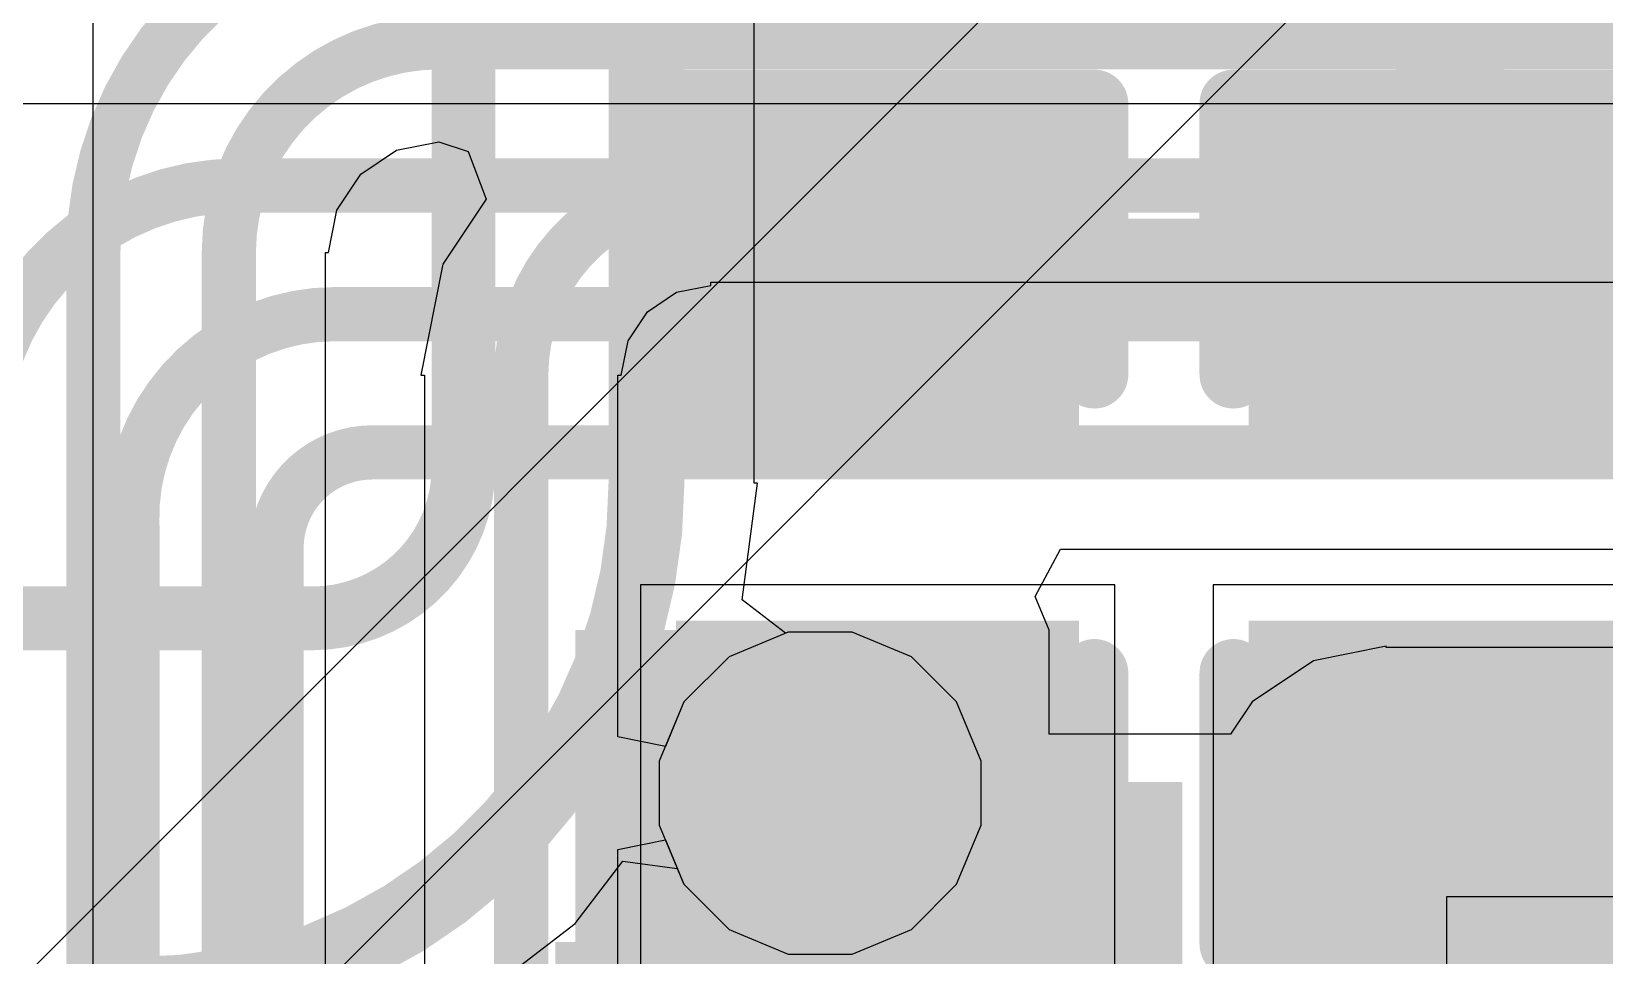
# Model space of a CAD drawing. Header units: inches. Extents: x -6 to 284, y -12 to 154.
# Drawn here: x 62.864 to 65.812, y -7.137 to -5.406 of the extents above; entities that cross this region are included whole.
import ezdxf

# ---------------------------------------------------------------- set-up
doc = ezdxf.new("R2010")
doc.units = ezdxf.units.IN
for name, color, linetype in [('Bottom Layer', 5, 'Continuous'), ('Bottom Overlay', 54, 'Continuous'), ('Bottom Paste', 16, 'Continuous'), ('Bottom Solder', 6, 'Continuous'), ('Drill Drawing', 1, 'Continuous'), ('GND-1', 16, 'Continuous'), ('GND-2', 90, 'Continuous'), ('GND-3', 216, 'Continuous'), ('GND-4', 54, 'Continuous'), ('PWR-1', 156, 'Continuous'), ('PWR-2', 130, 'Continuous'), ('Signal L1', 76, 'Continuous'), ('Signal L2', 6, 'Continuous'), ('Top Layer', 1, 'Continuous'), ('Top Overlay', 2, 'Continuous'), ('Top Paste', 8, 'Continuous'), ('Top Solder', 216, 'Continuous'), ('Via Holes', 16, 'Continuous')]:
    doc.layers.add(name, color=color, linetype=linetype)

# ---------------------------------------------------------------- blocks, each defined once
blk = doc.blocks.new('24_UQFN__4_2__B_84')
at = {"layer": 'Bottom Layer'}
for points in [[(-0.1, 2.2), (-0.1, 1.45), (-0.3, 1.45), (-0.3, 2.2)], [(0.3, 2.2), (0.3, 1.45), (0.1, 1.45), (0.1, 2.2)]]:
    blk.add_hatch(color=5, dxfattribs=at).paths.add_polyline_path(points)
at = {"layer": 'Bottom Paste'}
for points in [[(-0.1, 2.2), (-0.1, 1.45), (-0.3, 1.45), (-0.3, 2.2)], [(0.3, 2.2), (0.3, 1.45), (0.1, 1.45), (0.1, 2.2)]]:
    blk.add_hatch(color=16, dxfattribs=at).paths.add_polyline_path(points)
at = {"layer": 'Bottom Solder'}
for points in [[(-0.0625, 2.2375), (-0.0625, 1.4125), (-0.3375, 1.4125), (-0.3375, 2.2375)], [(0.3375, 2.2375), (0.3375, 1.4125), (0.0625, 1.4125), (0.0625, 2.2375)], [(-1.2375, 1.9375), (-0.4125, 1.9375), (-0.4125, 1.6625), (-1.2375, 1.6625)], [(0.4125, 1.9375), (1.2375, 1.9375), (1.2375, 1.6625), (0.4125, 1.6625)]]:
    blk.add_hatch(color=6, dxfattribs=at).paths.add_polyline_path(points)
at = {"layer": 'Bottom Overlay'}
for points in [[(-1, 2.0522, 0.127, 0.127, 0), (-0.63, 2.0522, 0.127, 0.127, 0)], [(0.63, 2.0522, 0.127, 0.127, 0), (1, 2.0522, 0.127, 0.127, 0)]]:
    blk.add_lwpolyline(points, format="xyseb", dxfattribs=at)
for points in [[(-1.0318, 2.0522, 0.0635, 0.0635, 1), (-0.9683, 2.0522, 0.0635, 0.0635, 1)], [(-0.6617, 2.0522, 0.0635, 0.0635, 1), (-0.5982, 2.0522, 0.0635, 0.0635, 1)], [(0.5982, 2.0522, 0.0635, 0.0635, 1), (0.6617, 2.0522, 0.0635, 0.0635, 1)]]:
    blk.add_lwpolyline(points, format="xyseb", close=True, dxfattribs=at)
blk = doc.blocks.new('C___0402_326')
at = {"layer": 'Top Layer'}
for points in [[(-0.6985, -0.3175), (-0.6985, 0.3175), (-0.2413, 0.3175), (-0.2413, -0.3175)], [(0.2413, -0.3175), (0.2413, 0.3175), (0.6985, 0.3175), (0.6985, -0.3175)]]:
    blk.add_hatch(color=1, dxfattribs=at).paths.add_polyline_path(points)
at = {"layer": 'Top Paste'}
for points in [[(-0.6985, -0.3175), (-0.6985, 0.3175), (-0.2413, 0.3175), (-0.2413, -0.3175)], [(0.2413, -0.3175), (0.2413, 0.3175), (0.6985, 0.3175), (0.6985, -0.3175)]]:
    blk.add_hatch(color=8, dxfattribs=at).paths.add_polyline_path(points)
at = {"layer": 'Top Solder'}
for points in [[(-0.7585, -0.3775), (-0.7585, 0.3775), (-0.1813, 0.3775), (-0.1813, -0.3775)], [(0.1813, -0.3775), (0.1813, 0.3775), (0.7585, 0.3775), (0.7585, -0.3775)]]:
    blk.add_hatch(color=216, dxfattribs=at).paths.add_polyline_path(points)
at = {"layer": 'Top Overlay'}
for points in [[(-0.7874, 0.4064, 0.127, 0.127, 0), (-0.7874, -0.4064, 0.127, 0.127, 0)], [(-0.7874, 0.4064, 0.127, 0.127, 0), (-0.2794, 0.4064, 0.127, 0.127, 0)], [(0.2794, 0.4064, 0.127, 0.127, 0), (0.7874, 0.4064, 0.127, 0.127, 0)], [(0.7874, 0.4064, 0.127, 0.127, 0), (0.7874, -0.4064, 0.127, 0.127, 0)], [(-0.7874, -0.4064, 0.127, 0.127, 0), (-0.2794, -0.4064, 0.127, 0.127, 0)], [(0.2794, -0.4064, 0.127, 0.127, 0), (0.7874, -0.4064, 0.127, 0.127, 0)]]:
    blk.add_lwpolyline(points, format="xyseb", dxfattribs=at)
for points in [[(-0.8191, 0.4064, 0.0635, 0.0635, 1), (-0.7556, 0.4064, 0.0635, 0.0635, 1)], [(-0.8191, 0.4064, 0.0635, 0.0635, 1), (-0.7556, 0.4064, 0.0635, 0.0635, 1)], [(-0.3111, 0.4064, 0.0635, 0.0635, 1), (-0.2477, 0.4064, 0.0635, 0.0635, 1)], [(0.2477, 0.4064, 0.0635, 0.0635, 1), (0.3111, 0.4064, 0.0635, 0.0635, 1)], [(0.7556, 0.4064, 0.0635, 0.0635, 1), (0.8191, 0.4064, 0.0635, 0.0635, 1)], [(0.7556, 0.4064, 0.0635, 0.0635, 1), (0.8191, 0.4064, 0.0635, 0.0635, 1)], [(-0.8191, -0.4064, 0.0635, 0.0635, 1), (-0.7556, -0.4064, 0.0635, 0.0635, 1)], [(-0.8191, -0.4064, 0.0635, 0.0635, 1), (-0.7556, -0.4064, 0.0635, 0.0635, 1)], [(-0.3111, -0.4064, 0.0635, 0.0635, 1), (-0.2477, -0.4064, 0.0635, 0.0635, 1)], [(0.2477, -0.4064, 0.0635, 0.0635, 1), (0.3111, -0.4064, 0.0635, 0.0635, 1)], [(0.7556, -0.4064, 0.0635, 0.0635, 1), (0.8191, -0.4064, 0.0635, 0.0635, 1)], [(0.7556, -0.4064, 0.0635, 0.0635, 1), (0.8191, -0.4064, 0.0635, 0.0635, 1)]]:
    blk.add_lwpolyline(points, format="xyseb", close=True, dxfattribs=at)
blk = doc.blocks.new('C___0402_337')
at = {"layer": 'Top Layer'}
for points in [[(-0.6985, -0.3175), (-0.6985, 0.3175), (-0.2413, 0.3175), (-0.2413, -0.3175)], [(0.2413, -0.3175), (0.2413, 0.3175), (0.6985, 0.3175), (0.6985, -0.3175)]]:
    blk.add_hatch(color=1, dxfattribs=at).paths.add_polyline_path(points)
at = {"layer": 'Top Paste'}
for points in [[(-0.6985, -0.3175), (-0.6985, 0.3175), (-0.2413, 0.3175), (-0.2413, -0.3175)], [(0.2413, -0.3175), (0.2413, 0.3175), (0.6985, 0.3175), (0.6985, -0.3175)]]:
    blk.add_hatch(color=8, dxfattribs=at).paths.add_polyline_path(points)
at = {"layer": 'Top Solder'}
for points in [[(-0.7585, -0.3775), (-0.7585, 0.3775), (-0.1813, 0.3775), (-0.1813, -0.3775)], [(0.1813, -0.3775), (0.1813, 0.3775), (0.7585, 0.3775), (0.7585, -0.3775)]]:
    blk.add_hatch(color=216, dxfattribs=at).paths.add_polyline_path(points)
at = {"layer": 'Top Overlay'}
for points in [[(-0.7874, 0.4064, 0.127, 0.127, 0), (-0.2794, 0.4064, 0.127, 0.127, 0)], [(-0.7874, 0.4064, 0.127, 0.127, 0), (-0.7874, -0.4064, 0.127, 0.127, 0)], [(0.2794, 0.4064, 0.127, 0.127, 0), (0.7874, 0.4064, 0.127, 0.127, 0)], [(0.7874, 0.4064, 0.127, 0.127, 0), (0.7874, -0.4064, 0.127, 0.127, 0)], [(-0.7874, -0.4064, 0.127, 0.127, 0), (-0.2794, -0.4064, 0.127, 0.127, 0)], [(0.2794, -0.4064, 0.127, 0.127, 0), (0.7874, -0.4064, 0.127, 0.127, 0)]]:
    blk.add_lwpolyline(points, format="xyseb", dxfattribs=at)
for points in [[(-0.8191, 0.4064, 0.0635, 0.0635, 1), (-0.7556, 0.4064, 0.0635, 0.0635, 1)], [(-0.8191, 0.4064, 0.0635, 0.0635, 1), (-0.7556, 0.4064, 0.0635, 0.0635, 1)], [(-0.3111, 0.4064, 0.0635, 0.0635, 1), (-0.2477, 0.4064, 0.0635, 0.0635, 1)], [(0.2477, 0.4064, 0.0635, 0.0635, 1), (0.3111, 0.4064, 0.0635, 0.0635, 1)], [(0.7556, 0.4064, 0.0635, 0.0635, 1), (0.8191, 0.4064, 0.0635, 0.0635, 1)], [(0.7556, 0.4064, 0.0635, 0.0635, 1), (0.8191, 0.4064, 0.0635, 0.0635, 1)], [(-0.8191, -0.4064, 0.0635, 0.0635, 1), (-0.7556, -0.4064, 0.0635, 0.0635, 1)], [(-0.8191, -0.4064, 0.0635, 0.0635, 1), (-0.7556, -0.4064, 0.0635, 0.0635, 1)], [(-0.3111, -0.4064, 0.0635, 0.0635, 1), (-0.2477, -0.4064, 0.0635, 0.0635, 1)], [(0.2477, -0.4064, 0.0635, 0.0635, 1), (0.3111, -0.4064, 0.0635, 0.0635, 1)], [(0.7556, -0.4064, 0.0635, 0.0635, 1), (0.8191, -0.4064, 0.0635, 0.0635, 1)], [(0.7556, -0.4064, 0.0635, 0.0635, 1), (0.8191, -0.4064, 0.0635, 0.0635, 1)]]:
    blk.add_lwpolyline(points, format="xyseb", close=True, dxfattribs=at)

msp = doc.modelspace()

# ---------------------------------------------------------------- hatches: boundary and pattern name
at = {"layer": 'Bottom Layer'}
msp.add_hatch(color=5, dxfattribs=at).paths.add_polyline_path([(63.8838, -7.3493), (64.6338, -7.3493), (64.6338, -6.5273), (63.8838, -6.5273)])
h = msp.add_hatch(color=5, dxfattribs=at)
edge = h.paths.add_edge_path()
edge.add_arc((64.3425, -6.8329), 0.2, 0, 360)
at = {"layer": 'GND-1'}
h = msp.add_hatch(color=16, dxfattribs=at)
edge = h.paths.add_edge_path()
edge.add_arc((64.3425, -6.8329), 0.2, 0, 360)
at = {"layer": 'GND-2'}
h = msp.add_hatch(color=90, dxfattribs=at)
edge = h.paths.add_edge_path()
edge.add_arc((64.3425, -6.8329), 0.2, 0, 360)
at = {"layer": 'GND-3'}
h = msp.add_hatch(color=216, dxfattribs=at)
edge = h.paths.add_edge_path()
edge.add_arc((64.3425, -6.8329), 0.2, 0, 360)
at = {"layer": 'GND-4'}
h = msp.add_hatch(color=54, dxfattribs=at)
edge = h.paths.add_edge_path()
edge.add_arc((64.3425, -6.8329), 0.2, 0, 360)
at = {"layer": 'PWR-1'}
h = msp.add_hatch(color=156, dxfattribs=at)
edge = h.paths.add_edge_path()
edge.add_arc((64.3425, -6.8329), 0.2, 0, 360)
at = {"layer": 'PWR-2'}
h = msp.add_hatch(color=130, dxfattribs=at)
edge = h.paths.add_edge_path()
edge.add_arc((64.3425, -6.8329), 0.2, 0, 360)
at = {"layer": 'Signal L1'}
h = msp.add_hatch(color=76, dxfattribs=at)
edge = h.paths.add_edge_path()
edge.add_arc((64.3425, -6.8329), 0.2, 0, 360)
at = {"layer": 'Signal L2'}
h = msp.add_hatch(color=6, dxfattribs=at)
edge = h.paths.add_edge_path()
edge.add_arc((64.3425, -6.8329), 0.2, 0, 360)
at = {"layer": 'Top Layer'}
h = msp.add_hatch(color=1, dxfattribs=at)
edge = h.paths.add_edge_path()
edge.add_arc((64.3425, -6.8329), 0.2, 0, 360)
at = {"layer": 'Via Holes'}
h = msp.add_hatch(color=7, dxfattribs=at)
edge = h.paths.add_edge_path()
edge.add_arc((64.3425, -6.8329), 0.1, 0, 360)

# ---------------------------------------------------------------- linework, layer by layer
at = {"layer": 'Bottom Layer'}
for p, q in [((62.6215, -5.5408), (66.8562, -5.5408)), ((64.7453, -6.4645), (64.7927, -6.3756)), ((64.7927, -6.3756), (67.7891, -6.3756)), ((64.7713, -6.5273), (64.7453, -6.4645)), ((64.7713, -6.7223), (64.7713, -6.5273)), ((65.4029, -6.5578), (65.2672, -6.5848)), ((65.4029, -6.5602), (65.4029, -6.5578)), ((66.0792, -6.5602), (65.4029, -6.5602)), ((65.2672, -6.5848), (65.1522, -6.6617)), ((65.1522, -6.6617), (65.1117, -6.7223)), ((65.1117, -6.7223), (64.7713, -6.7223)), ((65.5169, -7.2243), (65.5169, -7.0263)), ((65.5169, -7.0263), (66.1016, -7.0263))]:
    msp.add_line(p, q, dxfattribs=at)
for points in [[(62.7693, -6.1775, 0.1016, 0.1016, -0.414214), (63.2524, -5.6944, 0.1016, 0.1016, 0)], [(63.2524, -5.6944, 0.1016, 0.1016, 0), (68.3625, -5.6944, 0.1016, 0.1016, 0)], [(63.0533, -6.3252, 0.1016, 0.1016, -0.422196), (63.4326, -5.9354, 0.1016, 0.1016, 0)], [(63.4326, -5.9354, 0.1016, 0.1016, 0), (68.8516, -5.9354, 0.1016, 0.1016, 0)], [(63.3236, -6.3737, 0.1016, 0.1016, -0.414214), (63.5029, -6.1944, 0.1016, 0.1016, 0)], [(63.5029, -6.1944, 0.1016, 0.1016, 0), (67.8202, -6.1944, 0.1016, 0.1016, 0)], [(63.0533, -6.3252, 0.1016, 0.1016, 0), (63.0535, -6.334, 0.1016, 0.1016, 0)], [(63.0535, -6.334, 0.1016, 0.1016, 0), (63.0535, -8.1538, 0.1016, 0.1016, 0)], [(63.3236, -7.8214, 0.1016, 0.1016, 0), (63.3236, -6.3737, 0.1016, 0.1016, 0)], [(65.2838, -6.9123, 0.2032, 0.2032, -0.414214), (65.4029, -6.7933, 0.2032, 0.2032, 0)], [(65.4029, -6.7933, 0.2032, 0.2032, 0), (66.3043, -6.7933, 0.2032, 0.2032, 0)], [(65.2838, -7.2243, 0.2032, 0.2032, 0), (65.2838, -6.9123, 0.2032, 0.2032, 0)]]:
    msp.add_lwpolyline(points, format="xyseb", dxfattribs=at)
for points in [[(63.227, -5.6944, 0.0508, 0.0508, 1), (63.2778, -5.6944, 0.0508, 0.0508, 1)], [(63.227, -5.6944, 0.0508, 0.0508, 1), (63.2778, -5.6944, 0.0508, 0.0508, 1)], [(63.4072, -5.9354, 0.0508, 0.0508, 1), (63.458, -5.9354, 0.0508, 0.0508, 1)], [(63.4072, -5.9354, 0.0508, 0.0508, 1), (63.458, -5.9354, 0.0508, 0.0508, 1)], [(63.4775, -6.1944, 0.0508, 0.0508, 1), (63.5283, -6.1944, 0.0508, 0.0508, 1)], [(63.4775, -6.1944, 0.0508, 0.0508, 1), (63.5283, -6.1944, 0.0508, 0.0508, 1)], [(63.0279, -6.3252, 0.0508, 0.0508, 1), (63.0787, -6.3252, 0.0508, 0.0508, 1)], [(63.0279, -6.3252, 0.0508, 0.0508, 1), (63.0787, -6.3252, 0.0508, 0.0508, 1)], [(63.0281, -6.334, 0.0508, 0.0508, 1), (63.0789, -6.334, 0.0508, 0.0508, 1)], [(63.0281, -6.334, 0.0508, 0.0508, 1), (63.0789, -6.334, 0.0508, 0.0508, 1)], [(63.2982, -6.3737, 0.0508, 0.0508, 1), (63.349, -6.3737, 0.0508, 0.0508, 1)], [(63.2982, -6.3737, 0.0508, 0.0508, 1), (63.349, -6.3737, 0.0508, 0.0508, 1)], [(65.3521, -6.7933, 0.1016, 0.1016, 1), (65.4537, -6.7933, 0.1016, 0.1016, 1)], [(65.3521, -6.7933, 0.1016, 0.1016, 1), (65.4537, -6.7933, 0.1016, 0.1016, 1)], [(65.233, -6.9123, 0.1016, 0.1016, 1), (65.3346, -6.9123, 0.1016, 0.1016, 1)], [(65.233, -6.9123, 0.1016, 0.1016, 1), (65.3346, -6.9123, 0.1016, 0.1016, 1)], [(65.233, -7.2243, 0.1016, 0.1016, 1), (65.3346, -7.2243, 0.1016, 0.1016, 1)]]:
    msp.add_lwpolyline(points, format="xyseb", close=True, dxfattribs=at)
at = {"layer": 'Drill Drawing'}
for points in [[(64.0885, -6.5789, 0.0508, 0.0508, 0), (64.5965, -6.5789, 0.0508, 0.0508, 0)], [(64.0885, -6.5789, 0.0508, 0.0508, 0), (64.3425, -7.0869, 0.0508, 0.0508, 0)], [(64.3425, -7.0869, 0.0508, 0.0508, 0), (64.5965, -6.5789, 0.0508, 0.0508, 0)]]:
    msp.add_lwpolyline(points, format="xyseb", dxfattribs=at)
for points in [[(64.0758, -6.5789, 0.0254, 0.0254, 1), (64.1012, -6.5789, 0.0254, 0.0254, 1)], [(64.0758, -6.5789, 0.0254, 0.0254, 1), (64.1012, -6.5789, 0.0254, 0.0254, 1)], [(64.5838, -6.5789, 0.0254, 0.0254, 1), (64.6092, -6.5789, 0.0254, 0.0254, 1)], [(64.5838, -6.5789, 0.0254, 0.0254, 1), (64.6092, -6.5789, 0.0254, 0.0254, 1)], [(64.3298, -7.0869, 0.0254, 0.0254, 1), (64.3552, -7.0869, 0.0254, 0.0254, 1)], [(64.3298, -7.0869, 0.0254, 0.0254, 1), (64.3552, -7.0869, 0.0254, 0.0254, 1)]]:
    msp.add_lwpolyline(points, format="xyseb", close=True, dxfattribs=at)
at = {"layer": 'GND-1'}
for p, q in [((64.2825, -6.5313), (64.1717, -6.5772)), ((64.4025, -6.5313), (64.2825, -6.5313)), ((64.5134, -6.5772), (64.4025, -6.5313)), ((64.1717, -6.5772), (64.0869, -6.662)), ((64.5982, -6.662), (64.5134, -6.5772)), ((64.0869, -6.662), (64.0409, -6.7729)), ((64.6441, -6.7729), (64.5982, -6.662)), ((64.0409, -6.7729), (64.0409, -6.8929)), ((64.6441, -6.8929), (64.6441, -6.7729)), ((64.0409, -6.8929), (64.0869, -7.0037)), ((64.5982, -7.0037), (64.6441, -6.8929)), ((64.0869, -7.0037), (64.1717, -7.0885)), ((64.5134, -7.0885), (64.5982, -7.0037)), ((64.1717, -7.0885), (64.2825, -7.1345)), ((64.4025, -7.1345), (64.5134, -7.0885)), ((64.2825, -7.1345), (64.4025, -7.1345))]:
    msp.add_line(p, q, dxfattribs=at)
at = {"layer": 'GND-2'}
for p, q in [((64.2825, -6.5313), (64.1717, -6.5772)), ((64.4025, -6.5313), (64.2825, -6.5313)), ((64.5134, -6.5772), (64.4025, -6.5313)), ((64.1717, -6.5772), (64.0869, -6.662)), ((64.5982, -6.662), (64.5134, -6.5772)), ((64.0869, -6.662), (64.0409, -6.7729)), ((64.6441, -6.7729), (64.5982, -6.662)), ((64.0409, -6.7729), (64.0409, -6.8929)), ((64.6441, -6.8929), (64.6441, -6.7729)), ((64.0409, -6.8929), (64.0869, -7.0037)), ((64.5982, -7.0037), (64.6441, -6.8929)), ((64.0869, -7.0037), (64.1717, -7.0885)), ((64.5134, -7.0885), (64.5982, -7.0037)), ((64.1717, -7.0885), (64.2825, -7.1345)), ((64.4025, -7.1345), (64.5134, -7.0885)), ((64.2825, -7.1345), (64.4025, -7.1345))]:
    msp.add_line(p, q, dxfattribs=at)
at = {"layer": 'GND-3'}
for p, q in [((64.2825, -6.5313), (64.1717, -6.5772)), ((64.4025, -6.5313), (64.2825, -6.5313)), ((64.5134, -6.5772), (64.4025, -6.5313)), ((64.1717, -6.5772), (64.0869, -6.662)), ((64.5982, -6.662), (64.5134, -6.5772)), ((64.0869, -6.662), (64.0409, -6.7729)), ((64.6441, -6.7729), (64.5982, -6.662)), ((64.0409, -6.7729), (64.0409, -6.8929)), ((64.6441, -6.8929), (64.6441, -6.7729)), ((64.0409, -6.8929), (64.0869, -7.0037)), ((64.5982, -7.0037), (64.6441, -6.8929)), ((64.0869, -7.0037), (64.1717, -7.0885)), ((64.5134, -7.0885), (64.5982, -7.0037)), ((64.1717, -7.0885), (64.2825, -7.1345)), ((64.4025, -7.1345), (64.5134, -7.0885)), ((64.2825, -7.1345), (64.4025, -7.1345))]:
    msp.add_line(p, q, dxfattribs=at)
at = {"layer": 'GND-4'}
for p, q in [((64.2825, -6.5313), (64.1717, -6.5772)), ((64.4025, -6.5313), (64.2825, -6.5313)), ((64.5134, -6.5772), (64.4025, -6.5313)), ((64.1717, -6.5772), (64.0869, -6.662)), ((64.5982, -6.662), (64.5134, -6.5772)), ((64.0869, -6.662), (64.0409, -6.7729)), ((64.6441, -6.7729), (64.5982, -6.662)), ((64.0409, -6.7729), (64.0409, -6.8929)), ((64.6441, -6.8929), (64.6441, -6.7729)), ((64.0409, -6.8929), (64.0869, -7.0037)), ((64.5982, -7.0037), (64.6441, -6.8929)), ((64.0869, -7.0037), (64.1717, -7.0885)), ((64.5134, -7.0885), (64.5982, -7.0037)), ((64.1717, -7.0885), (64.2825, -7.1345)), ((64.4025, -7.1345), (64.5134, -7.0885)), ((64.2825, -7.1345), (64.4025, -7.1345))]:
    msp.add_line(p, q, dxfattribs=at)
at = {"layer": 'PWR-1'}
for p, q in [((65.3959, -4.6315), (60.7031, -9.3243)), ((60.9872, -9.6165), (65.6716, -4.9321))]:
    msp.add_line(p, q, dxfattribs=at)
at = {"layer": 'PWR-2'}
for p, q in [((62.9802, -8.2843), (62.9802, -5.3573)), ((64.2825, -6.5313), (64.1717, -6.5772)), ((64.4025, -6.5313), (64.2825, -6.5313)), ((64.5134, -6.5772), (64.4025, -6.5313)), ((64.1717, -6.5772), (64.0869, -6.662)), ((64.5982, -6.662), (64.5134, -6.5772)), ((64.0869, -6.662), (64.0409, -6.7729)), ((64.6441, -6.7729), (64.5982, -6.662)), ((64.0409, -6.7729), (64.0409, -6.8929)), ((64.6441, -6.8929), (64.6441, -6.7729)), ((64.0409, -6.8929), (64.0869, -7.0037)), ((64.5982, -7.0037), (64.6441, -6.8929)), ((64.0869, -7.0037), (64.1717, -7.0885)), ((64.5134, -7.0885), (64.5982, -7.0037)), ((64.1717, -7.0885), (64.2825, -7.1345)), ((64.4025, -7.1345), (64.5134, -7.0885)), ((64.2825, -7.1345), (64.4025, -7.1345))]:
    msp.add_line(p, q, dxfattribs=at)
at = {"layer": 'Signal L1'}
for p, q in [((63.4814, -5.6732), (63.5487, -5.6283)), ((63.5487, -5.6283), (63.628, -5.6125)), ((63.628, -5.6125), (63.6829, -5.6305)), ((63.6829, -5.6305), (63.7167, -5.7198)), ((63.4365, -5.7405), (63.4814, -5.6732)), ((63.4207, -5.8198), (63.4365, -5.7405)), ((63.7167, -5.7198), (63.6354, -5.8416)), ((63.4154, -8.7715), (63.4154, -5.8198)), ((63.4154, -5.8198), (63.4207, -5.8198)), ((63.6354, -5.8416), (63.594, -6.0496)), ((64.0187, -5.9308), (64.0732, -5.8944)), ((64.0732, -5.8944), (64.1375, -5.8816)), ((64.1375, -5.8816), (64.1375, -5.8756)), ((64.1375, -5.8756), (67.7168, -5.8756)), ((63.9823, -5.9853), (64.0187, -5.9308)), ((63.9695, -6.0496), (63.9823, -5.9853)), ((63.594, -6.0496), (63.601, -6.0496)), ((63.601, -6.0496), (63.601, -7.4748)), ((63.9635, -6.7275), (63.9635, -6.0496)), ((63.9635, -6.0496), (63.9695, -6.0496)), ((64.2825, -6.5313), (64.1717, -6.5772)), ((64.4025, -6.5313), (64.2825, -6.5313)), ((64.5134, -6.5772), (64.4025, -6.5313)), ((64.1717, -6.5772), (64.0869, -6.662)), ((64.5982, -6.662), (64.5134, -6.5772)), ((64.0869, -6.662), (64.0524, -6.7452)), ((64.6441, -6.7729), (64.5982, -6.662)), ((64.0524, -6.7452), (63.9635, -6.7275)), ((64.6441, -6.8929), (64.6441, -6.7729)), ((64.5982, -7.0037), (64.6441, -6.8929)), ((63.9635, -6.9382), (64.0524, -6.9206)), ((64.0524, -6.9206), (64.0869, -7.0037)), ((63.9635, -7.4748), (63.9635, -6.9382)), ((64.0869, -7.0037), (64.1717, -7.0885)), ((64.5134, -7.0885), (64.5982, -7.0037)), ((64.1717, -7.0885), (64.2825, -7.1345)), ((64.4025, -7.1345), (64.5134, -7.0885)), ((64.2825, -7.1345), (64.4025, -7.1345))]:
    msp.add_line(p, q, dxfattribs=at)
for points in [[(62.9802, -5.8198, 0.1016, 0.1016, -0.414214), (63.628, -5.172, 0.1016, 0.1016, 0)], [(63.2342, -5.8198, 0.1016, 0.1016, -0.414214), (63.628, -5.426, 0.1016, 0.1016, 0)], [(63.628, -5.426, 0.1016, 0.1016, 0), (67.2306, -5.426, 0.1016, 0.1016, 0)], [(63.7822, -6.0496, 0.1016, 0.1016, -0.414214), (64.1375, -5.6944, 0.1016, 0.1016, 0)], [(64.1375, -5.6944, 0.1016, 0.1016, 0), (67.7168, -5.6944, 0.1016, 0.1016, 0)], [(62.9802, -9.2129, 0.1016, 0.1016, 0), (62.9802, -5.8198, 0.1016, 0.1016, 0)], [(63.2342, -9.2129, 0.1016, 0.1016, 0), (63.2342, -5.8198, 0.1016, 0.1016, 0)], [(63.7822, -7.6493, 0.1016, 0.1016, 0), (63.7822, -6.0496, 0.1016, 0.1016, 0)]]:
    msp.add_lwpolyline(points, format="xyseb", dxfattribs=at)
for points in [[(63.6026, -5.426, 0.0508, 0.0508, 1), (63.6534, -5.426, 0.0508, 0.0508, 1)], [(63.6026, -5.426, 0.0508, 0.0508, 1), (63.6534, -5.426, 0.0508, 0.0508, 1)], [(64.1121, -5.6944, 0.0508, 0.0508, 1), (64.1629, -5.6944, 0.0508, 0.0508, 1)], [(64.1121, -5.6944, 0.0508, 0.0508, 1), (64.1629, -5.6944, 0.0508, 0.0508, 1)], [(62.9548, -5.8198, 0.0508, 0.0508, 1), (63.0056, -5.8198, 0.0508, 0.0508, 1)], [(62.9548, -5.8198, 0.0508, 0.0508, 1), (63.0056, -5.8198, 0.0508, 0.0508, 1)], [(63.2088, -5.8198, 0.0508, 0.0508, 1), (63.2596, -5.8198, 0.0508, 0.0508, 1)], [(63.2088, -5.8198, 0.0508, 0.0508, 1), (63.2596, -5.8198, 0.0508, 0.0508, 1)], [(63.7568, -6.0496, 0.0508, 0.0508, 1), (63.8076, -6.0496, 0.0508, 0.0508, 1)], [(63.7568, -6.0496, 0.0508, 0.0508, 1), (63.8076, -6.0496, 0.0508, 0.0508, 1)]]:
    msp.add_lwpolyline(points, format="xyseb", close=True, dxfattribs=at)
at = {"layer": 'Signal L2'}
for p, q in [((64.2189, -6.2519), (64.2189, -4.5837)), ((64.1962, -6.4708), (64.225, -6.2519)), ((64.225, -6.2519), (64.2189, -6.2519)), ((64.2777, -6.5333), (64.1962, -6.4708)), ((64.2825, -6.5313), (64.2777, -6.5333)), ((64.4025, -6.5313), (64.2825, -6.5313)), ((64.5134, -6.5772), (64.4025, -6.5313)), ((64.5982, -6.662), (64.5134, -6.5772)), ((64.6441, -6.7729), (64.5982, -6.662)), ((64.6441, -6.8929), (64.6441, -6.7729)), ((64.5982, -7.0037), (64.6441, -6.8929)), ((63.8831, -7.0773), (63.9727, -6.9605)), ((63.9727, -6.9605), (64.0745, -6.9739)), ((64.0745, -6.9739), (64.0869, -7.0037)), ((64.0869, -7.0037), (64.1717, -7.0885)), ((64.5134, -7.0885), (64.5982, -7.0037)), ((63.674, -7.2377), (63.8831, -7.0773)), ((64.1717, -7.0885), (64.2825, -7.1345)), ((64.4025, -7.1345), (64.5134, -7.0885)), ((64.2825, -7.1345), (64.4025, -7.1345))]:
    msp.add_line(p, q, dxfattribs=at)
for points in [[(63.674, -6.2225, 0.1194, 0.1194, 0), (63.674, -2.4494, 0.1194, 0.1194, 0)], [(64.0169, -6.2519, 0.1422, 0.1422, 0), (64.0169, -4.3681, 0.1422, 0.1422, 0)], [(64.0169, -6.2519, 0.1422, 0.1422, -0.414214), (63.0578, -7.211, 0.1422, 0.1422, 0)], [(63.674, -6.2225, 0.1194, 0.1194, -0.414214), (63.3911, -6.5054, 0.1194, 0.1194, 0)], [(62.5565, -6.5054, 0.1194, 0.1194, 0), (63.3911, -6.5054, 0.1194, 0.1194, 0)]]:
    msp.add_lwpolyline(points, format="xyseb", dxfattribs=at)
for points in [[(63.6442, -6.2225, 0.0597, 0.0597, 1), (63.7039, -6.2225, 0.0597, 0.0597, 1)], [(63.6442, -6.2225, 0.0597, 0.0597, 1), (63.7039, -6.2225, 0.0597, 0.0597, 1)], [(63.9814, -6.2519, 0.0711, 0.0711, 1), (64.0525, -6.2519, 0.0711, 0.0711, 1)], [(63.9814, -6.2519, 0.0711, 0.0711, 1), (64.0525, -6.2519, 0.0711, 0.0711, 1)], [(63.3613, -6.5054, 0.0597, 0.0597, 1), (63.4209, -6.5054, 0.0597, 0.0597, 1)], [(63.3613, -6.5054, 0.0597, 0.0597, 1), (63.4209, -6.5054, 0.0597, 0.0597, 1)]]:
    msp.add_lwpolyline(points, format="xyseb", close=True, dxfattribs=at)
at = {"layer": 'Top Layer'}
for p, q in [((64.8945, -6.4425), (64.0055, -6.4425)), ((64.0055, -6.4425), (64.0055, -7.1537)), ((64.8945, -7.1537), (64.8945, -6.4425)), ((65.9677, -6.4425), (65.0787, -6.4425)), ((65.0787, -6.4425), (65.0787, -7.1537))]:
    msp.add_line(p, q, dxfattribs=at)
for points in [[(65.5232, -5.3973, 0.2032, 0.2032, -0.414214), (65.7445, -5.1759, 0.2032, 0.2032, 0)], [(65.5232, -5.8583, 0.2032, 0.2032, 0), (65.5232, -5.3973, 0.2032, 0.2032, 0)], [(64.45, -5.8583, 0.2032, 0.2032, 0), (65.5232, -5.8583, 0.2032, 0.2032, 0)], [(65.5325, -6.7821, 0.254, 0.254, 0), (66.2838, -6.7821, 0.254, 0.254, 0)], [(65.5232, -6.7981, 0.254, 0.254, 0), (65.5325, -6.8075, 0.254, 0.254, 0)]]:
    msp.add_lwpolyline(points, format="xyseb", dxfattribs=at)
for points in [[(65.4724, -5.3973, 0.1016, 0.1016, 1), (65.574, -5.3973, 0.1016, 0.1016, 1)], [(65.4724, -5.3973, 0.1016, 0.1016, 1), (65.574, -5.3973, 0.1016, 0.1016, 1)], [(64.3992, -5.8583, 0.1016, 0.1016, 1), (64.5008, -5.8583, 0.1016, 0.1016, 1)], [(65.4724, -5.8583, 0.1016, 0.1016, 1), (65.574, -5.8583, 0.1016, 0.1016, 1)], [(65.4724, -5.8583, 0.1016, 0.1016, 1), (65.574, -5.8583, 0.1016, 0.1016, 1)], [(65.469, -6.7821, 0.127, 0.127, 1), (65.596, -6.7821, 0.127, 0.127, 1)], [(65.4597, -6.7981, 0.127, 0.127, 1), (65.5867, -6.7981, 0.127, 0.127, 1)], [(65.469, -6.8075, 0.127, 0.127, 1), (65.596, -6.8075, 0.127, 0.127, 1)]]:
    msp.add_lwpolyline(points, format="xyseb", close=True, dxfattribs=at)

# ---------------------------------------------------------------- block references
at = {"rotation": 90}
for name, p in [('C___0402_337', (64.45, -6.3282)), ('C___0402_326', (65.5232, -6.3282))]:
    msp.add_blockref(name, p, dxfattribs=at)
msp.add_blockref('24_UQFN__4_2__B_84', (65.0838, -9.0493))

doc.saveas('drawing.dxf')
